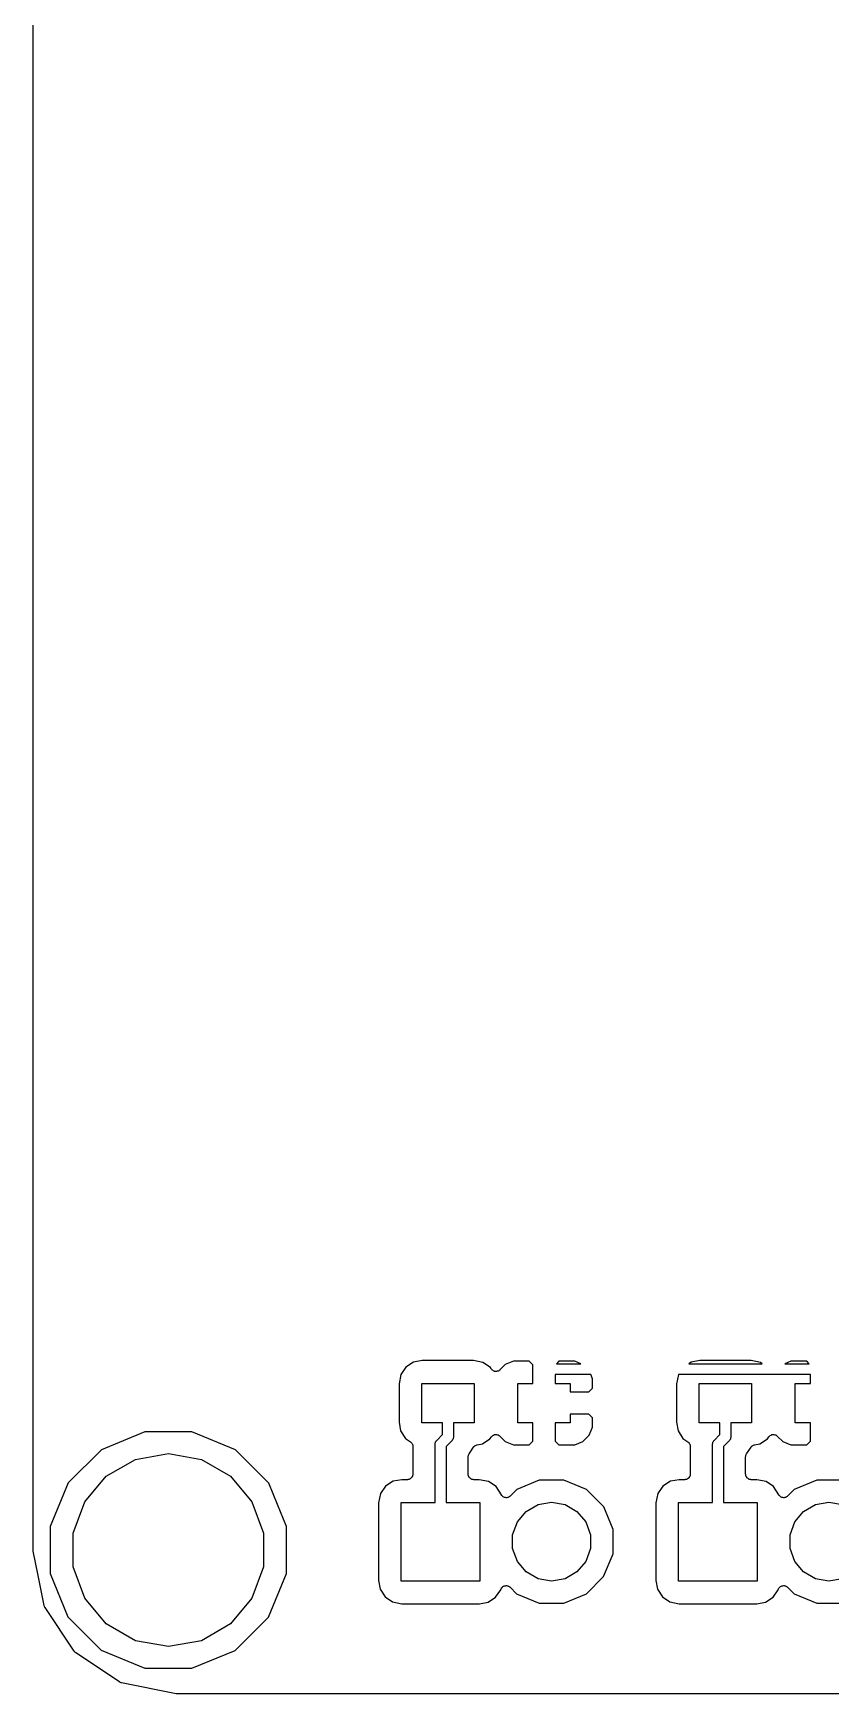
# Model space of a CAD drawing. Extents: x 116.4 to 213.4, y -134.3 to -53.5.
# Drawn here: x 116.41 to 134.66, y -134.29 to -96.28 of the extents above; entities that cross this region are included whole.
import ezdxf

# ---------------------------------------------------------------- set-up
doc = ezdxf.new("R2010")
doc.units = 0
doc.header["$MEASUREMENT"] = 0
doc.layers.add('BLACK', color=7, linetype='CONTINUOUS')

msp = doc.modelspace()

# ---------------------------------------------------------------- linework, layer by layer
at = {"layer": 'Black'}
for p, q in [((116.407, -118.387), (116.407, -68.1703)), ((116.407, -131), (116.407, -118.387)), ((124.939, -126.814), (124.823, -126.984)), ((125.113, -126.702), (124.939, -126.814)), ((125.312, -126.665), (125.113, -126.702)), ((126.487, -126.665), (125.312, -126.665)), ((126.701, -126.708), (126.487, -126.665)), ((126.871, -126.824), (126.701, -126.708)), ((126.892, -126.857), (126.871, -126.824)), ((126.894, -126.858), (126.892, -126.857)), ((126.895, -126.861), (126.894, -126.858)), ((126.909, -126.875), (126.895, -126.861)), ((126.922, -126.889), (126.909, -126.875)), ((126.924, -126.89), (126.922, -126.889)), ((126.926, -126.892), (126.924, -126.89)), ((126.944, -126.9), (126.926, -126.892)), ((126.961, -126.909), (126.944, -126.9)), ((126.964, -126.91), (126.961, -126.909)), ((126.966, -126.911), (126.964, -126.91)), ((126.986, -126.912), (126.966, -126.911)), ((127.005, -126.915), (126.986, -126.912)), ((127.008, -126.914), (127.005, -126.915)), ((127.01, -126.914), (127.008, -126.914)), ((127.029, -126.909), (127.01, -126.914)), ((127.048, -126.905), (127.029, -126.909)), ((127.05, -126.904), (127.048, -126.905)), ((127.053, -126.903), (127.05, -126.904)), ((127.069, -126.892), (127.053, -126.903)), ((127.085, -126.881), (127.069, -126.892)), ((127.087, -126.879), (127.085, -126.881)), ((127.089, -126.878), (127.087, -126.879)), ((127.212, -126.754), (127.089, -126.878)), ((127.399, -126.677), (127.212, -126.754)), ((127.762, -126.677), (127.399, -126.677)), ((127.846, -126.761), (127.762, -126.677)), ((127.846, -127.185), (127.846, -126.761)), ((128.438, -126.677), (128.381, -126.735)), ((128.381, -126.735), (128.94, -126.735)), ((128.801, -126.677), (128.438, -126.677)), ((128.94, -126.735), (128.801, -126.677)), ((131.463, -126.702), (131.412, -126.735)), ((131.412, -126.735), (133.091, -126.735)), ((131.662, -126.665), (131.463, -126.702)), ((132.837, -126.665), (131.662, -126.665)), ((133.051, -126.708), (132.837, -126.665)), ((133.091, -126.735), (133.051, -126.708)), ((133.749, -126.677), (133.61, -126.735)), ((133.61, -126.735), (134.169, -126.735)), ((134.112, -126.677), (133.749, -126.677)), ((134.169, -126.735), (134.112, -126.677)), ((124.823, -126.984), (124.78, -127.198)), ((124.78, -127.198), (124.78, -128.073)), ((125.3, -128.085), (125.3, -127.185)), ((125.3, -127.185), (126.5, -127.185)), ((126.5, -127.185), (126.5, -128.085)), ((127.5, -128.085), (127.5, -127.185)), ((127.5, -127.185), (127.846, -127.185)), ((128.354, -126.985), (128.354, -127.185)), ((129.167, -126.985), (128.354, -126.985)), ((128.354, -127.185), (128.7, -127.185)), ((128.7, -127.185), (128.7, -127.381)), ((129.124, -127.381), (129.208, -127.297)), ((129.208, -127.084), (129.167, -126.985)), ((129.208, -127.297), (129.208, -127.084)), ((131.173, -126.985), (131.13, -127.198)), ((131.13, -127.198), (131.13, -128.073)), ((134.196, -126.985), (131.173, -126.985)), ((131.65, -128.085), (131.65, -127.185)), ((131.65, -127.185), (132.85, -127.185)), ((132.85, -127.185), (132.85, -128.085)), ((133.85, -128.085), (133.85, -127.185)), ((133.85, -127.185), (134.196, -127.185)), ((134.196, -127.185), (134.196, -126.985)), ((128.7, -127.381), (129.124, -127.381)), ((124.78, -128.073), (124.817, -128.272)), ((125.775, -128.085), (125.3, -128.085)), ((125.775, -128.359), (125.775, -128.085)), ((126.5, -128.085), (126.025, -128.085)), ((126.025, -128.085), (126.025, -128.41)), ((127.846, -128.085), (127.5, -128.085)), ((127.846, -128.509), (127.846, -128.085)), ((128.7, -128.085), (128.354, -128.085)), ((128.354, -128.085), (128.354, -128.509)), ((128.7, -127.889), (128.7, -128.085)), ((129.124, -127.889), (128.7, -127.889)), ((129.208, -127.973), (129.124, -127.889)), ((129.208, -128.186), (129.208, -127.973)), ((131.13, -128.073), (131.167, -128.272)), ((132.125, -128.085), (131.65, -128.085)), ((132.125, -128.359), (132.125, -128.085)), ((132.85, -128.085), (132.375, -128.085)), ((132.375, -128.085), (132.375, -128.41)), ((134.196, -128.085), (133.85, -128.085)), ((134.196, -128.509), (134.196, -128.085)), ((118.964, -128.292), (117.968, -128.703)), ((120.041, -128.292), (118.964, -128.292)), ((121.036, -128.706), (120.041, -128.292)), ((124.817, -128.272), (124.929, -128.446)), ((124.929, -128.446), (125.042, -128.523)), ((125.642, -128.492), (125.775, -128.359)), ((126.004, -128.477), (125.996, -128.491)), ((126.013, -128.463), (126.004, -128.477)), ((126.015, -128.458), (126.013, -128.463)), ((126.017, -128.453), (126.015, -128.458)), ((126.02, -128.437), (126.017, -128.453)), ((126.025, -128.421), (126.02, -128.437)), ((126.025, -128.41), (126.024, -128.416)), ((126.024, -128.416), (126.025, -128.421)), ((126.687, -128.568), (126.861, -128.456)), ((126.861, -128.456), (126.893, -128.409)), ((126.893, -128.409), (126.894, -128.409)), ((126.894, -128.408), (126.909, -128.393)), ((126.894, -128.409), (126.894, -128.408)), ((126.909, -128.393), (126.924, -128.378)), ((126.924, -128.378), (126.925, -128.377)), ((126.925, -128.377), (126.944, -128.368)), ((126.925, -128.377), (126.925, -128.377)), ((126.944, -128.368), (126.964, -128.359)), ((126.964, -128.359), (126.965, -128.358)), ((126.964, -128.359), (126.964, -128.359)), ((126.965, -128.358), (126.986, -128.356)), ((126.986, -128.356), (127.008, -128.354)), ((127.008, -128.354), (127.008, -128.355)), ((127.008, -128.355), (127.009, -128.354)), ((127.009, -128.354), (127.03, -128.36)), ((127.03, -128.36), (127.05, -128.365)), ((127.05, -128.365), (127.051, -128.366)), ((127.051, -128.366), (127.052, -128.366)), ((127.052, -128.366), (127.069, -128.378)), ((127.069, -128.378), (127.087, -128.39)), ((127.087, -128.39), (127.087, -128.391)), ((127.087, -128.391), (127.088, -128.391)), ((127.088, -128.391), (127.212, -128.516)), ((128.988, -128.516), (129.131, -128.373)), ((129.131, -128.373), (129.208, -128.186)), ((131.167, -128.272), (131.279, -128.446)), ((131.279, -128.446), (131.392, -128.523)), ((131.992, -128.492), (132.125, -128.359)), ((132.354, -128.477), (132.346, -128.491)), ((132.363, -128.463), (132.354, -128.477)), ((132.365, -128.458), (132.363, -128.463)), ((132.367, -128.453), (132.365, -128.458)), ((132.37, -128.437), (132.367, -128.453)), ((132.375, -128.421), (132.37, -128.437)), ((132.375, -128.41), (132.374, -128.416)), ((132.374, -128.416), (132.375, -128.421)), ((133.037, -128.568), (133.211, -128.456)), ((133.211, -128.456), (133.243, -128.409)), ((133.243, -128.409), (133.244, -128.409)), ((133.244, -128.408), (133.259, -128.393)), ((133.244, -128.409), (133.244, -128.408)), ((133.259, -128.393), (133.274, -128.378)), ((133.274, -128.378), (133.275, -128.377)), ((133.275, -128.377), (133.294, -128.368)), ((133.275, -128.377), (133.275, -128.377)), ((133.294, -128.368), (133.314, -128.359)), ((133.314, -128.359), (133.315, -128.358)), ((133.314, -128.359), (133.314, -128.359)), ((133.315, -128.358), (133.336, -128.356)), ((133.336, -128.356), (133.358, -128.354)), ((133.358, -128.354), (133.358, -128.355)), ((133.358, -128.355), (133.359, -128.354)), ((133.359, -128.354), (133.38, -128.36)), ((133.38, -128.36), (133.4, -128.365)), ((133.4, -128.365), (133.401, -128.366)), ((133.401, -128.366), (133.402, -128.366)), ((133.402, -128.366), (133.419, -128.378)), ((133.419, -128.378), (133.437, -128.39)), ((133.437, -128.39), (133.437, -128.391)), ((133.437, -128.391), (133.438, -128.391)), ((133.438, -128.391), (133.562, -128.516)), ((117.968, -128.703), (117.206, -129.464)), ((118.745, -128.925), (119.5, -128.792)), ((119.5, -128.792), (120.255, -128.925)), ((121.797, -129.468), (121.036, -128.706)), ((125.042, -128.523), (125.054, -128.535)), ((125.054, -128.535), (125.067, -128.546)), ((125.067, -128.546), (125.07, -128.551)), ((125.07, -128.551), (125.073, -128.554)), ((125.073, -128.554), (125.081, -128.57)), ((125.081, -128.57), (125.089, -128.585)), ((125.089, -128.585), (125.09, -128.589)), ((125.09, -128.589), (125.092, -128.594)), ((125.092, -128.594), (125.094, -128.611)), ((125.094, -128.611), (125.097, -128.628)), ((125.097, -128.628), (125.097, -129.263)), ((125.605, -128.569), (125.61, -128.554)), ((125.606, -128.575), (125.605, -128.569)), ((125.605, -128.58), (125.606, -128.575)), ((125.605, -129.91), (125.605, -128.58)), ((125.61, -128.554), (125.613, -128.538)), ((125.613, -128.538), (125.615, -128.533)), ((125.615, -128.533), (125.617, -128.527)), ((125.617, -128.527), (125.626, -128.514)), ((125.626, -128.514), (125.634, -128.5)), ((125.634, -128.5), (125.638, -128.496)), ((125.638, -128.496), (125.642, -128.492)), ((125.988, -128.499), (125.855, -128.632)), ((125.855, -128.632), (125.855, -129.91)), ((125.992, -128.494), (125.988, -128.499)), ((125.996, -128.491), (125.992, -128.494)), ((126.363, -128.869), (126.366, -128.854)), ((126.366, -128.854), (126.367, -128.839)), ((126.367, -128.839), (126.369, -128.832)), ((126.369, -128.832), (126.371, -128.826)), ((126.371, -128.826), (126.378, -128.812)), ((126.378, -128.812), (126.384, -128.798)), ((126.384, -128.798), (126.487, -128.644)), ((126.487, -128.644), (126.492, -128.64)), ((126.492, -128.64), (126.495, -128.634)), ((126.495, -128.634), (126.507, -128.624)), ((126.507, -128.624), (126.518, -128.613)), ((126.518, -128.613), (126.523, -128.61)), ((126.523, -128.61), (126.528, -128.606)), ((126.528, -128.606), (126.543, -128.6)), ((126.543, -128.6), (126.557, -128.593)), ((126.557, -128.593), (126.564, -128.592)), ((126.564, -128.592), (126.569, -128.59)), ((126.569, -128.59), (126.687, -128.568)), ((127.212, -128.516), (127.399, -128.593)), ((127.399, -128.593), (127.762, -128.593)), ((127.762, -128.593), (127.846, -128.509)), ((128.354, -128.509), (128.438, -128.593)), ((128.438, -128.593), (128.801, -128.593)), ((128.801, -128.593), (128.988, -128.516)), ((131.392, -128.523), (131.404, -128.535)), ((131.404, -128.535), (131.417, -128.546)), ((131.417, -128.546), (131.42, -128.551)), ((131.42, -128.551), (131.423, -128.554)), ((131.423, -128.554), (131.431, -128.57)), ((131.431, -128.57), (131.439, -128.585)), ((131.439, -128.585), (131.44, -128.589)), ((131.44, -128.589), (131.442, -128.594)), ((131.442, -128.594), (131.444, -128.611)), ((131.444, -128.611), (131.447, -128.628)), ((131.447, -128.628), (131.447, -129.263)), ((131.955, -128.569), (131.96, -128.554)), ((131.956, -128.575), (131.955, -128.569)), ((131.955, -128.58), (131.956, -128.575)), ((131.955, -129.91), (131.955, -128.58)), ((131.96, -128.554), (131.963, -128.538)), ((131.963, -128.538), (131.965, -128.533)), ((131.965, -128.533), (131.967, -128.527)), ((131.967, -128.527), (131.976, -128.514)), ((131.976, -128.514), (131.984, -128.5)), ((131.984, -128.5), (131.988, -128.496)), ((131.988, -128.496), (131.992, -128.492)), ((132.338, -128.499), (132.205, -128.632)), ((132.205, -128.632), (132.205, -129.91)), ((132.342, -128.494), (132.338, -128.499)), ((132.346, -128.491), (132.342, -128.494)), ((132.713, -128.869), (132.716, -128.854)), ((132.716, -128.854), (132.717, -128.839)), ((132.717, -128.839), (132.719, -128.832)), ((132.719, -128.832), (132.721, -128.826)), ((132.721, -128.826), (132.728, -128.812)), ((132.728, -128.812), (132.734, -128.798)), ((132.734, -128.798), (132.837, -128.644)), ((132.837, -128.644), (132.842, -128.64)), ((132.842, -128.64), (132.845, -128.634)), ((132.845, -128.634), (132.857, -128.624)), ((132.857, -128.624), (132.868, -128.613)), ((132.868, -128.613), (132.873, -128.61)), ((132.873, -128.61), (132.878, -128.606)), ((132.878, -128.606), (132.893, -128.6)), ((132.893, -128.6), (132.907, -128.593)), ((132.907, -128.593), (132.914, -128.592)), ((132.914, -128.592), (132.919, -128.59)), ((132.919, -128.59), (133.037, -128.568)), ((133.562, -128.516), (133.749, -128.593)), ((133.749, -128.593), (134.112, -128.593)), ((134.112, -128.593), (134.196, -128.509)), ((118.08, -129.308), (118.745, -128.925)), ((120.255, -128.925), (120.92, -129.308)), ((126.363, -129.263), (126.363, -128.869)), ((132.713, -129.263), (132.713, -128.869)), ((117.206, -129.464), (116.792, -130.459)), ((117.587, -129.896), (118.08, -129.308)), ((120.92, -129.308), (121.413, -129.896)), ((122, -129.958), (121.797, -129.468)), ((124.469, -129.539), (124.353, -129.709)), ((124.643, -129.427), (124.469, -129.539)), ((124.842, -129.39), (124.643, -129.427)), ((124.97, -129.39), (124.842, -129.39)), ((124.981, -129.388), (124.97, -129.39)), ((124.992, -129.388), (124.981, -129.388)), ((125.002, -129.384), (124.992, -129.388)), ((125.013, -129.382), (125.002, -129.384)), ((125.023, -129.376), (125.013, -129.382)), ((125.033, -129.373), (125.023, -129.376)), ((125.042, -129.365), (125.033, -129.373)), ((125.052, -129.36), (125.042, -129.365)), ((125.059, -129.351), (125.052, -129.36)), ((125.067, -129.344), (125.059, -129.351)), ((125.073, -129.335), (125.067, -129.344)), ((125.08, -129.326), (125.073, -129.335)), ((125.084, -129.316), (125.08, -129.326)), ((125.089, -129.306), (125.084, -129.316)), ((125.091, -129.295), (125.089, -129.306)), ((125.095, -129.285), (125.091, -129.295)), ((125.097, -129.263), (125.095, -129.273)), ((125.095, -129.273), (125.095, -129.285)), ((126.365, -129.273), (126.363, -129.263)), ((126.365, -129.285), (126.365, -129.273)), ((126.369, -129.295), (126.365, -129.285)), ((126.371, -129.306), (126.369, -129.295)), ((126.376, -129.316), (126.371, -129.306)), ((126.38, -129.326), (126.376, -129.316)), ((126.387, -129.335), (126.38, -129.326)), ((126.393, -129.344), (126.387, -129.335)), ((126.401, -129.351), (126.393, -129.344)), ((126.408, -129.36), (126.401, -129.351)), ((126.418, -129.365), (126.408, -129.36)), ((126.426, -129.373), (126.418, -129.365)), ((126.437, -129.376), (126.426, -129.373)), ((126.447, -129.382), (126.437, -129.376)), ((126.458, -129.384), (126.447, -129.382)), ((126.468, -129.388), (126.458, -129.384)), ((126.479, -129.388), (126.468, -129.388)), ((126.49, -129.39), (126.479, -129.388)), ((126.617, -129.39), (126.49, -129.39)), ((126.831, -129.433), (126.617, -129.39)), ((127.001, -129.549), (126.831, -129.433)), ((127.123, -129.739), (127.001, -129.549)), ((127.473, -129.616), (127.323, -129.766)), ((127.991, -129.402), (127.473, -129.616)), ((128.551, -129.402), (127.991, -129.402)), ((129.069, -129.617), (128.551, -129.402)), ((129.464, -130.013), (129.069, -129.617)), ((130.819, -129.539), (130.703, -129.709)), ((130.993, -129.427), (130.819, -129.539)), ((131.192, -129.39), (130.993, -129.427)), ((131.32, -129.39), (131.192, -129.39)), ((131.331, -129.388), (131.32, -129.39)), ((131.342, -129.388), (131.331, -129.388)), ((131.352, -129.384), (131.342, -129.388)), ((131.363, -129.382), (131.352, -129.384)), ((131.373, -129.376), (131.363, -129.382)), ((131.383, -129.373), (131.373, -129.376)), ((131.392, -129.365), (131.383, -129.373)), ((131.402, -129.36), (131.392, -129.365)), ((131.409, -129.351), (131.402, -129.36)), ((131.417, -129.344), (131.409, -129.351)), ((131.423, -129.335), (131.417, -129.344)), ((131.43, -129.326), (131.423, -129.335)), ((131.434, -129.316), (131.43, -129.326)), ((131.439, -129.306), (131.434, -129.316)), ((131.441, -129.295), (131.439, -129.306)), ((131.445, -129.285), (131.441, -129.295)), ((131.447, -129.263), (131.445, -129.273)), ((131.445, -129.273), (131.445, -129.285)), ((132.715, -129.273), (132.713, -129.263)), ((132.715, -129.285), (132.715, -129.273)), ((132.719, -129.295), (132.715, -129.285)), ((132.721, -129.306), (132.719, -129.295)), ((132.726, -129.316), (132.721, -129.306)), ((132.73, -129.326), (132.726, -129.316)), ((132.737, -129.335), (132.73, -129.326)), ((132.743, -129.344), (132.737, -129.335)), ((132.751, -129.351), (132.743, -129.344)), ((132.758, -129.36), (132.751, -129.351)), ((132.768, -129.365), (132.758, -129.36)), ((132.776, -129.373), (132.768, -129.365)), ((132.787, -129.376), (132.776, -129.373)), ((132.797, -129.382), (132.787, -129.376)), ((132.808, -129.384), (132.797, -129.382)), ((132.818, -129.388), (132.808, -129.384)), ((132.829, -129.388), (132.818, -129.388)), ((132.84, -129.39), (132.829, -129.388)), ((132.967, -129.39), (132.84, -129.39)), ((133.181, -129.433), (132.967, -129.39)), ((133.351, -129.549), (133.181, -129.433)), ((133.473, -129.739), (133.351, -129.549)), ((133.823, -129.616), (133.673, -129.766)), ((134.341, -129.402), (133.823, -129.616)), ((134.901, -129.402), (134.341, -129.402)), ((117.325, -130.617), (117.587, -129.896)), ((121.413, -129.896), (121.675, -130.617)), ((122.208, -130.464), (122, -129.958)), ((124.353, -129.709), (124.31, -129.923)), ((124.31, -129.923), (124.31, -131.698)), ((124.83, -131.71), (124.83, -129.91)), ((124.83, -129.91), (125.605, -129.91)), ((125.855, -129.91), (126.63, -129.91)), ((126.63, -129.91), (126.63, -131.71)), ((127.124, -129.741), (127.123, -129.739)), ((127.126, -129.743), (127.124, -129.741)), ((127.127, -129.744), (127.126, -129.743)), ((127.126, -129.743), (127.126, -129.743)), ((127.129, -129.749), (127.127, -129.744)), ((127.142, -129.761), (127.129, -129.749)), ((127.153, -129.774), (127.142, -129.761)), ((127.157, -129.776), (127.153, -129.774)), ((127.16, -129.78), (127.157, -129.776)), ((127.176, -129.787), (127.16, -129.78)), ((127.191, -129.796), (127.176, -129.787)), ((127.196, -129.796), (127.191, -129.796)), ((127.2, -129.799), (127.196, -129.796)), ((127.218, -129.8), (127.2, -129.799)), ((127.235, -129.803), (127.218, -129.8)), ((127.24, -129.802), (127.235, -129.803)), ((127.244, -129.802), (127.24, -129.802)), ((127.261, -129.798), (127.244, -129.802)), ((127.278, -129.795), (127.261, -129.798)), ((127.282, -129.792), (127.278, -129.795)), ((127.287, -129.791), (127.282, -129.792)), ((127.301, -129.781), (127.287, -129.791)), ((127.316, -129.772), (127.301, -129.781)), ((127.319, -129.769), (127.316, -129.772)), ((127.323, -129.766), (127.319, -129.769)), ((127.689, -130.118), (127.961, -129.961)), ((127.961, -129.961), (128.27, -129.907)), ((128.27, -129.907), (128.579, -129.961)), ((128.579, -129.961), (128.851, -130.118)), ((130.703, -129.709), (130.66, -129.923)), ((130.66, -129.923), (130.66, -131.698)), ((131.18, -131.71), (131.18, -129.91)), ((131.18, -129.91), (131.955, -129.91)), ((132.205, -129.91), (132.98, -129.91)), ((132.98, -129.91), (132.98, -131.71)), ((133.474, -129.741), (133.473, -129.739)), ((133.476, -129.743), (133.474, -129.741)), ((133.477, -129.744), (133.476, -129.743)), ((133.476, -129.743), (133.476, -129.743)), ((133.479, -129.749), (133.477, -129.744)), ((133.492, -129.761), (133.479, -129.749)), ((133.503, -129.774), (133.492, -129.761)), ((133.507, -129.776), (133.503, -129.774)), ((133.51, -129.78), (133.507, -129.776)), ((133.526, -129.787), (133.51, -129.78)), ((133.541, -129.796), (133.526, -129.787)), ((133.546, -129.796), (133.541, -129.796)), ((133.55, -129.799), (133.546, -129.796)), ((133.568, -129.8), (133.55, -129.799)), ((133.585, -129.803), (133.568, -129.8)), ((133.59, -129.802), (133.585, -129.803)), ((133.594, -129.802), (133.59, -129.802)), ((133.611, -129.798), (133.594, -129.802)), ((133.628, -129.795), (133.611, -129.798)), ((133.632, -129.792), (133.628, -129.795)), ((133.637, -129.791), (133.632, -129.792)), ((133.651, -129.781), (133.637, -129.791)), ((133.666, -129.772), (133.651, -129.781)), ((133.669, -129.769), (133.666, -129.772)), ((133.673, -129.766), (133.669, -129.769)), ((134.039, -130.118), (134.311, -129.961)), ((134.311, -129.961), (134.62, -129.907)), ((134.62, -129.907), (134.929, -129.961)), ((127.38, -130.653), (127.488, -130.358)), ((127.488, -130.358), (127.689, -130.118)), ((128.851, -130.118), (129.052, -130.358)), ((129.052, -130.358), (129.16, -130.653)), ((129.678, -130.531), (129.464, -130.013)), ((133.73, -130.653), (133.838, -130.358)), ((133.838, -130.358), (134.039, -130.118)), ((116.792, -130.459), (116.792, -131.536)), ((117.325, -131.383), (117.325, -130.617)), ((121.675, -130.617), (121.675, -131.383)), ((122.208, -131.541), (122.208, -130.464)), ((127.38, -130.967), (127.38, -130.653)), ((129.16, -130.653), (129.16, -130.967)), ((129.678, -131.091), (129.678, -130.531)), ((133.73, -130.967), (133.73, -130.653)), ((116.409, -131.013), (116.407, -131)), ((116.409, -131.025), (116.409, -131.013)), ((116.522, -131.586), (116.409, -131.025)), ((127.488, -131.262), (127.38, -130.967)), ((129.16, -130.967), (129.052, -131.262)), ((129.463, -131.609), (129.678, -131.091)), ((133.838, -131.262), (133.73, -130.967)), ((117.587, -132.104), (117.325, -131.383)), ((121.675, -131.383), (121.413, -132.104)), ((127.689, -131.502), (127.488, -131.262)), ((127.961, -131.659), (127.689, -131.502)), ((128.851, -131.502), (128.579, -131.659)), ((129.052, -131.262), (128.851, -131.502)), ((134.039, -131.502), (133.838, -131.262)), ((134.311, -131.659), (134.039, -131.502)), ((116.658, -132.27), (116.522, -131.586)), ((116.792, -131.536), (117.203, -132.532)), ((121.794, -132.536), (122.208, -131.541)), ((124.31, -131.698), (124.347, -131.897)), ((124.347, -131.897), (124.459, -132.071)), ((126.63, -131.71), (124.83, -131.71)), ((127.108, -131.908), (127.116, -131.892)), ((127.116, -131.892), (127.122, -131.875)), ((127.122, -131.875), (127.125, -131.872)), ((127.125, -131.872), (127.127, -131.869)), ((127.127, -131.869), (127.139, -131.856)), ((127.139, -131.856), (127.151, -131.842)), ((127.151, -131.842), (127.155, -131.84)), ((127.155, -131.84), (127.158, -131.837)), ((127.158, -131.837), (127.174, -131.83)), ((127.174, -131.83), (127.19, -131.821)), ((127.19, -131.821), (127.194, -131.82)), ((127.194, -131.82), (127.198, -131.819)), ((127.198, -131.819), (127.216, -131.817)), ((127.216, -131.817), (127.234, -131.815)), ((127.234, -131.815), (127.238, -131.815)), ((127.238, -131.815), (127.242, -131.815)), ((127.242, -131.815), (127.259, -131.82)), ((127.259, -131.82), (127.277, -131.823)), ((127.277, -131.823), (127.28, -131.825)), ((127.28, -131.825), (127.284, -131.826)), ((127.284, -131.826), (127.299, -131.837)), ((127.299, -131.837), (127.315, -131.846)), ((127.315, -131.846), (127.317, -131.849)), ((127.317, -131.849), (127.32, -131.852)), ((127.32, -131.852), (127.471, -132.003)), ((128.27, -131.713), (127.961, -131.659)), ((128.579, -131.659), (128.27, -131.713)), ((129.067, -132.004), (129.463, -131.609)), ((130.66, -131.698), (130.697, -131.897)), ((130.697, -131.897), (130.809, -132.071)), ((132.98, -131.71), (131.18, -131.71)), ((133.458, -131.908), (133.466, -131.892)), ((133.466, -131.892), (133.472, -131.875)), ((133.472, -131.875), (133.475, -131.872)), ((133.475, -131.872), (133.477, -131.869)), ((133.477, -131.869), (133.489, -131.856)), ((133.489, -131.856), (133.501, -131.842)), ((133.501, -131.842), (133.505, -131.84)), ((133.505, -131.84), (133.508, -131.837)), ((133.508, -131.837), (133.524, -131.83)), ((133.524, -131.83), (133.54, -131.821)), ((133.54, -131.821), (133.544, -131.82)), ((133.544, -131.82), (133.548, -131.819)), ((133.548, -131.819), (133.566, -131.817)), ((133.566, -131.817), (133.584, -131.815)), ((133.584, -131.815), (133.588, -131.815)), ((133.588, -131.815), (133.592, -131.815)), ((133.592, -131.815), (133.609, -131.82)), ((133.609, -131.82), (133.627, -131.823)), ((133.627, -131.823), (133.63, -131.825)), ((133.63, -131.825), (133.634, -131.826)), ((133.634, -131.826), (133.649, -131.837)), ((133.649, -131.837), (133.665, -131.846)), ((133.665, -131.846), (133.667, -131.849)), ((133.667, -131.849), (133.67, -131.852)), ((133.67, -131.852), (133.821, -132.003)), ((134.62, -131.713), (134.311, -131.659)), ((134.929, -131.659), (134.62, -131.713)), ((116.659, -132.272), (116.658, -132.27)), ((116.659, -132.275), (116.659, -132.272)), ((116.667, -132.293), (116.659, -132.275)), ((118.08, -132.692), (117.587, -132.104)), ((121.413, -132.104), (120.92, -132.692)), ((124.459, -132.071), (124.629, -132.187)), ((124.629, -132.187), (124.843, -132.23)), ((124.843, -132.23), (126.618, -132.23)), ((126.618, -132.23), (126.817, -132.193)), ((126.817, -132.193), (126.991, -132.081)), ((126.991, -132.081), (127.108, -131.91)), ((127.108, -131.91), (127.108, -131.908)), ((127.471, -132.003), (127.989, -132.218)), ((127.989, -132.218), (128.549, -132.218)), ((128.549, -132.218), (129.067, -132.004)), ((130.809, -132.071), (130.979, -132.187)), ((130.979, -132.187), (131.193, -132.23)), ((131.193, -132.23), (132.968, -132.23)), ((132.968, -132.23), (133.167, -132.193)), ((133.167, -132.193), (133.341, -132.081)), ((133.341, -132.081), (133.458, -131.91)), ((133.458, -131.91), (133.458, -131.908)), ((133.821, -132.003), (134.339, -132.218)), ((134.339, -132.218), (134.899, -132.218)), ((116.674, -132.311), (116.667, -132.293)), ((116.676, -132.313), (116.674, -132.311)), ((116.677, -132.315), (116.676, -132.313)), ((117.346, -133.317), (116.677, -132.315)), ((117.203, -132.532), (117.964, -133.294)), ((121.032, -133.297), (121.794, -132.536)), ((118.745, -133.075), (118.08, -132.692)), ((120.92, -132.692), (120.255, -133.075)), ((117.348, -133.319), (117.346, -133.317)), ((117.349, -133.321), (117.348, -133.319)), ((117.363, -133.335), (117.349, -133.321)), ((117.377, -133.349), (117.363, -133.335)), ((117.379, -133.35), (117.377, -133.349)), ((117.381, -133.352), (117.379, -133.35)), ((118.382, -134.021), (117.381, -133.352)), ((117.964, -133.294), (118.959, -133.708)), ((119.5, -133.208), (118.745, -133.075)), ((120.255, -133.075), (119.5, -133.208)), ((120.036, -133.708), (121.032, -133.297)), ((118.959, -133.708), (120.036, -133.708)), ((118.385, -134.022), (118.382, -134.021)), ((118.387, -134.024), (118.385, -134.022)), ((118.405, -134.031), (118.387, -134.024)), ((118.423, -134.039), (118.405, -134.031)), ((118.426, -134.039), (118.423, -134.039)), ((118.428, -134.04), (118.426, -134.039)), ((119.679, -134.289), (118.428, -134.04)), ((119.692, -134.289), (119.679, -134.289)), ((119.704, -134.291), (119.692, -134.289)), ((210.115, -134.291), (119.704, -134.291))]:
    msp.add_line(p, q, dxfattribs=at)

doc.saveas('drawing.dxf')
